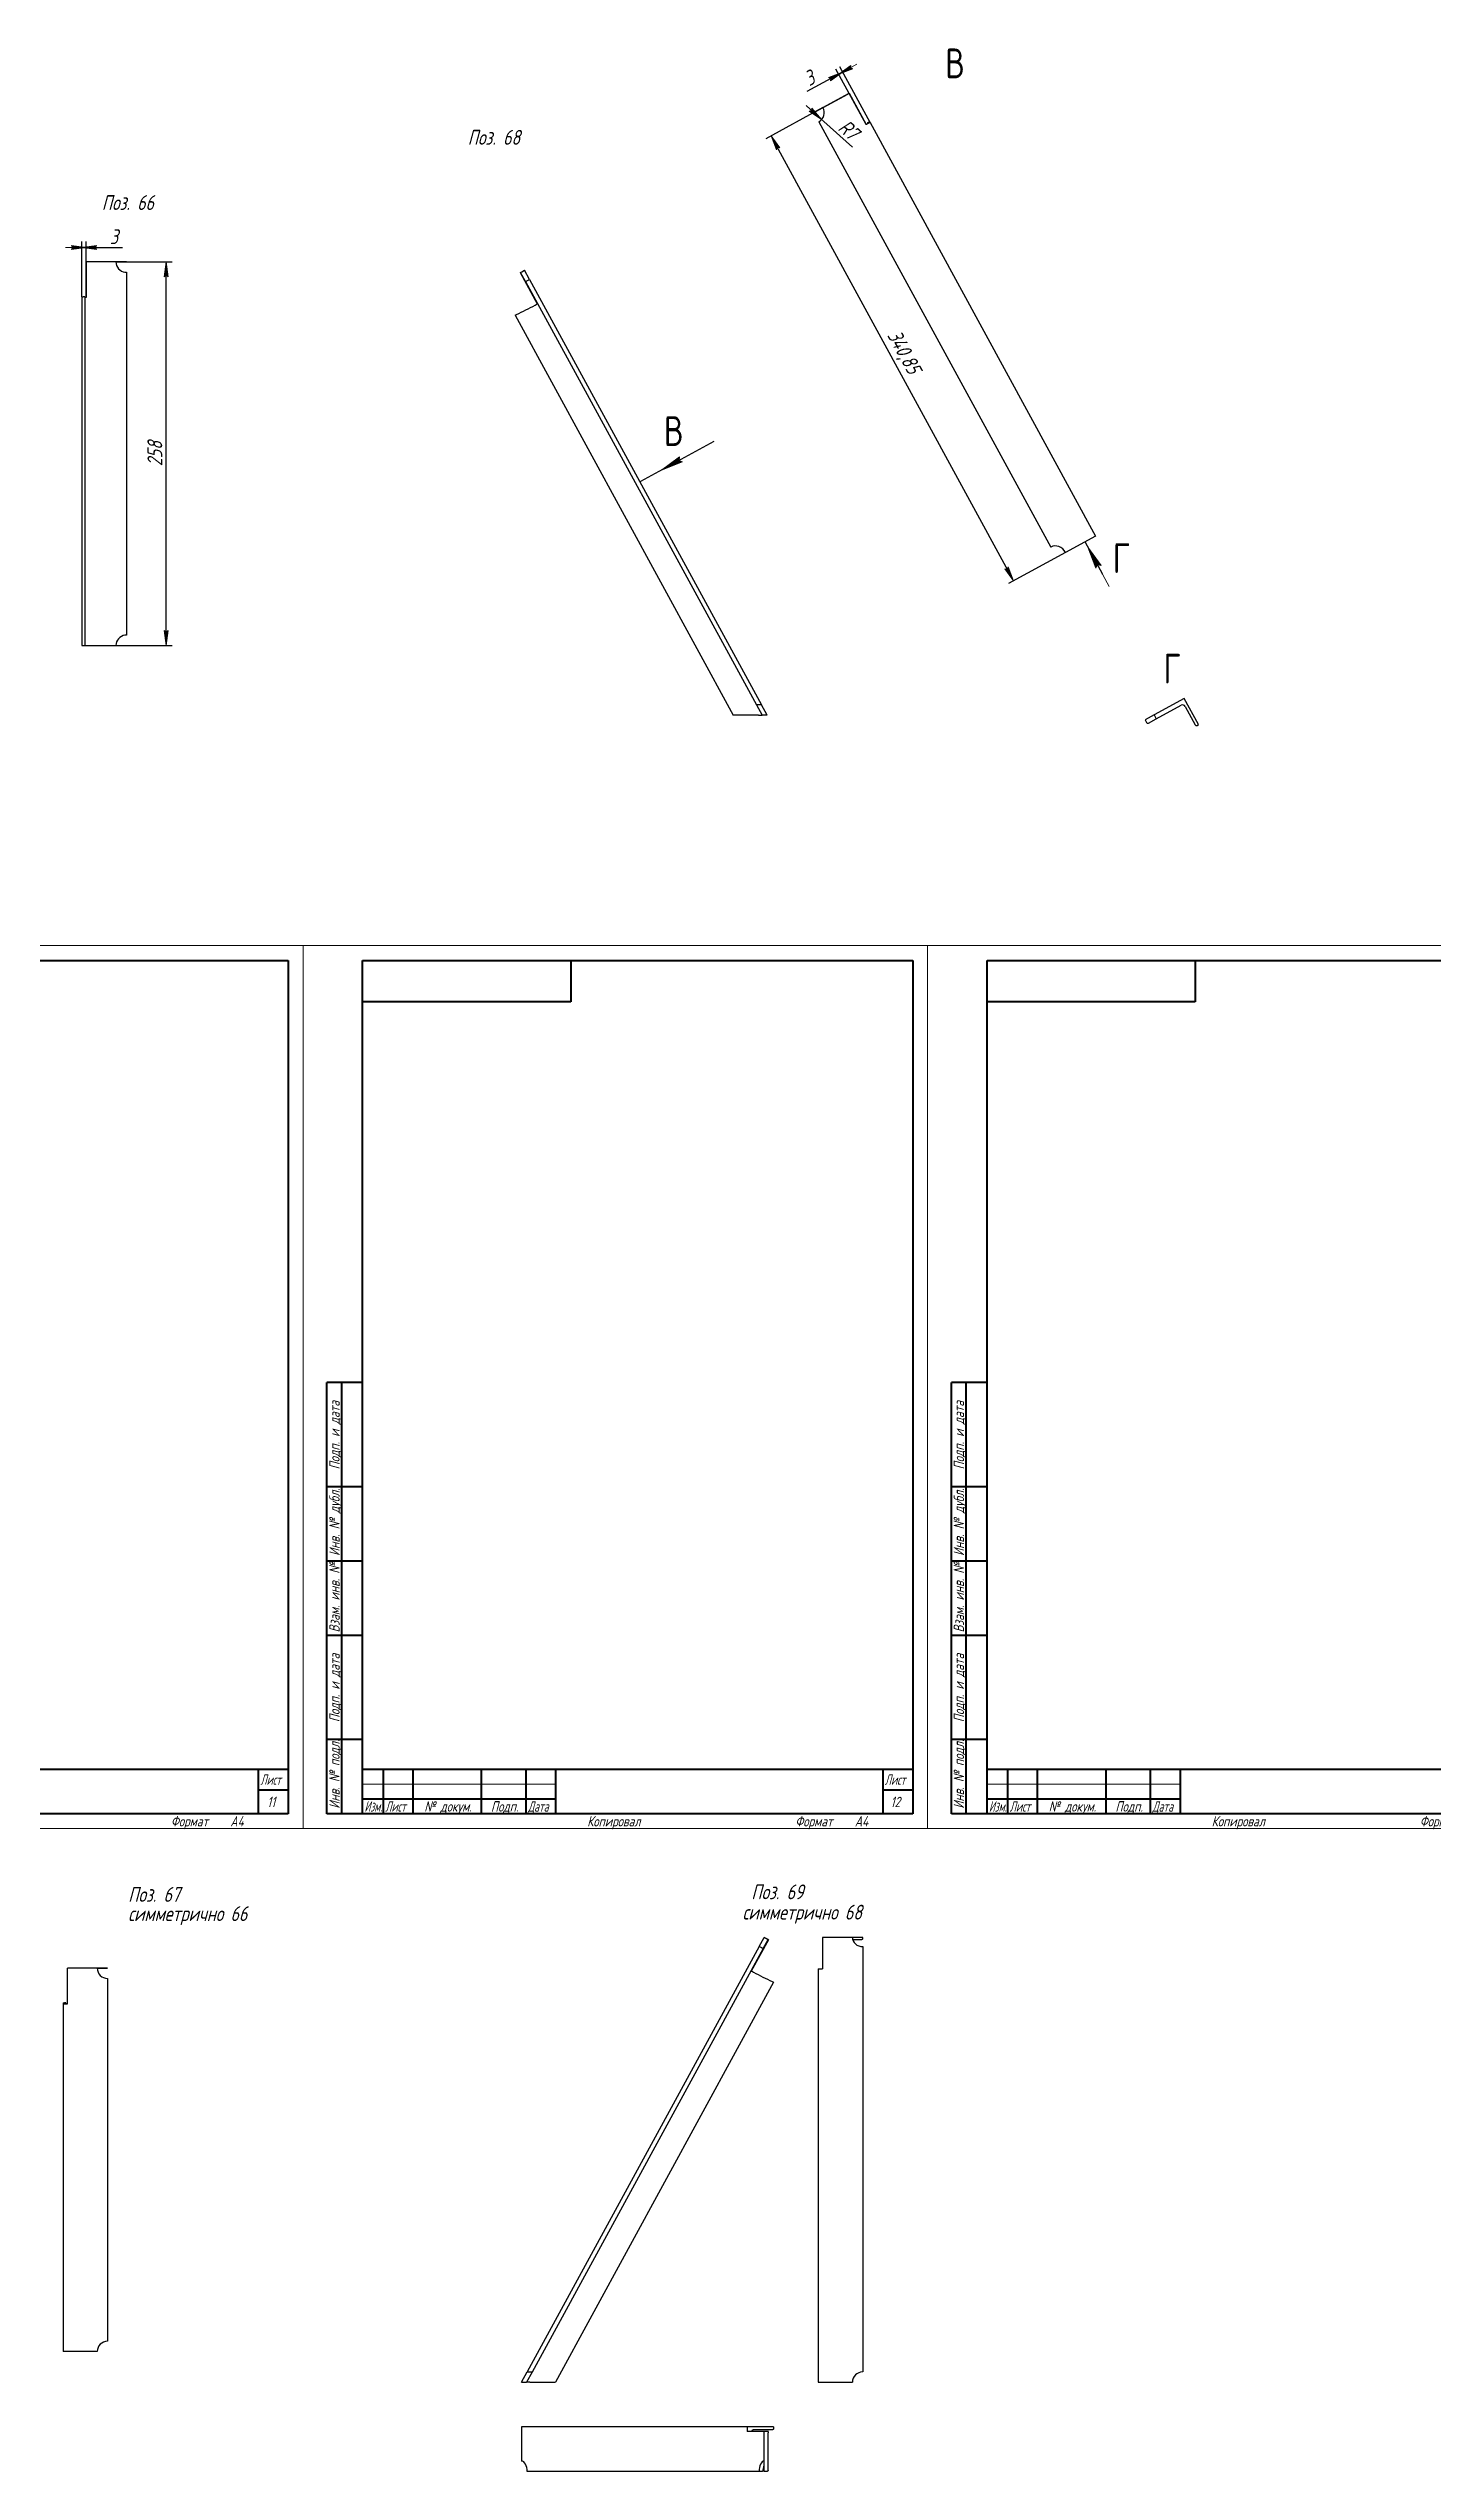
# Model space of a CAD drawing. Header units: millimetres. Extents: x 0 to 3617, y -258 to 680.
# Drawn here: x 2224 to 2690, y -216 to 599 of the extents above; entities that cross this region are included whole.
import ezdxf

# ---------------------------------------------------------------- set-up
doc = ezdxf.new("R2010")
doc.units = ezdxf.units.MM
doc.linetypes.add('K5LT_BASIC', pattern=[0])
doc.linetypes.add('K5LT_THIN', pattern=[0])
doc.layers.add('Системный слой', color=7, linetype='Continuous')
doc.layers.add('Системный слой (1)', color=7, linetype='Continuous', true_color=0x909090)
doc.styles.add('KDIMTEXTSTYLE', font='GOST_AU.SHX', dxfattribs={"width": 0.96, "oblique": 15, "height": 5})
doc.styles.add('KTEXTSTYLE', font='GOST_AU.SHX', dxfattribs={"width": 0.96, "height": 5})
doc.dimstyles.new('KDIMSTYLE (0.50)', dxfattribs={"dimtxt": 5, "dimasz": 1, "dimexe": 2, "dimexo": 0, "dimgap": 1, "dimtad": 1, "dimlfac": 2, "dimtxsty": 'KDIMTEXTSTYLE', "dimsah": 1, "dimcen": 0, "dimdle": 1, "dimadec": 0, "dimazin": 0, "dimtfac": 0.667, "dimtmove": 0, "dimatfit": 3, "dimfxl": 1, "dimtvp": 1, "dimtolj": 1, "dimtzin": 0, "dimarcsym": 0})

# ---------------------------------------------------------------- blocks, each defined once
blk = doc.blocks.new('KDIMARROW_02')
at = {"layer": 'Системный слой'}
blk.add_hatch(color=0, dxfattribs=at).paths.add_polyline_path([(4.5, 0), (5, 0.66), (0, 0), (5, -0.66)])
at = {"layer": 'Системный слой', "color": 0, "linetype": 'K5LT_THIN', "lineweight": 18}
for p, q in [((5, 0.66), (0, 0)), ((0, 0), (5, -0.66)), ((0, 0), (7, 0)), ((4.5, 0), (5, 0.66)), ((5, -0.66), (4.5, 0))]:
    blk.add_line(p, q, dxfattribs=at)
at = {"layer": 'Системный слой (1)', "color": 0, "linetype": 'K5LT_THIN', "lineweight": 18}
blk.add_line((0, 0), (-1, 0), dxfattribs=at)
blk = doc.blocks.new('D45')
at = {"color": 0, "lineweight": -2}
for p, q in [((2234.55, 531.76), (2233.55, 531.76)), ((2235.55, 515.17), (2235.55, 533.76)), ((2235.55, 531.76), (2237.05, 531.76)), ((2237.05, 514.9), (2237.05, 533.76)), ((2237.05, 531.76), (2249.23, 531.76)), ((2238.05, 531.76), (2239.05, 531.76))]:
    blk.add_line(p, q, dxfattribs=at)
at = {"layer": 'Defpoints', "color": 0}
for p in [(2237.05, 531.76), (2235.55, 515.17), (2237.05, 514.9)]:
    blk.add_point(p, dxfattribs=at)
at = {"color": 0, "lineweight": -2, "rotation": 180}
blk.add_blockref('KDIMARROW_02', (2237.05, 531.76), dxfattribs=at)
at = {"color": 0, "lineweight": -2}
blk.add_blockref('KDIMARROW_02', (2235.55, 531.76), dxfattribs=at)
at = {"color": 7, "insert": (2246.35, 535.36), "char_height": 5, "attachment_point": 5, "style": 'KDIMTEXTSTYLE'}
blk.add_mtext('\\A1;\\H5.0;\\W0.965;\\Q15;3', dxfattribs=at)
blk = doc.blocks.new('KDIMARROW_01')
at = {"layer": 'Системный слой'}
blk.add_hatch(color=0, dxfattribs=at).paths.add_polyline_path([(-5, -0.66), (0, 0), (-5, 0.66), (-4.5, 0)])
at = {"layer": 'Системный слой', "color": 0, "linetype": 'K5LT_THIN', "lineweight": 18}
for p, q in [((-4.5, 0), (-5, 0.66)), ((-5, 0.66), (0, 0)), ((0, 0), (-5, -0.66)), ((-5, -0.66), (-4.5, 0))]:
    blk.add_line(p, q, dxfattribs=at)
at = {"layer": 'Системный слой (1)', "color": 0, "linetype": 'K5LT_THIN', "lineweight": 18}
blk.add_line((0, 0), (-1, 0), dxfattribs=at)
blk = doc.blocks.new('D46')
at = {"color": 0, "lineweight": -2}
for p, q in [((2247.05, 526.89), (2265.91, 526.89)), ((2263.91, 398.89), (2263.91, 525.89)), ((2247.05, 397.89), (2265.91, 397.89))]:
    blk.add_line(p, q, dxfattribs=at)
at = {"layer": 'Defpoints', "color": 0}
for p in [(2247.05, 526.89), (2263.91, 526.89), (2247.05, 397.89)]:
    blk.add_point(p, dxfattribs=at)
at = {"color": 0, "lineweight": -2}
for p, rotation in [((2263.91, 526.89), 90), ((2263.91, 397.89), 270)]:
    blk.add_blockref('KDIMARROW_01', p, dxfattribs=dict(at, rotation=rotation))
at = {"color": 7, "insert": (2260.12, 462.39), "char_height": 5, "attachment_point": 5, "rotation": 90, "style": 'KDIMTEXTSTYLE'}
blk.add_mtext('\\A1;\\H5.0;\\W0.965;\\Q15;258', dxfattribs=at)
blk = doc.blocks.new('VP2')
blk.add_wipeout([(2431.34, 461.93), (2431.34, 476.2), (2437.44, 476.2), (2437.44, 461.93)]).dxf.layer = 'Системный слой (1)'
at = {"layer": 'Системный слой (1)'}
blk.add_hatch(color=7, dxfattribs=at).paths.add_polyline_path([(2436.4, 460.13), (2437.53, 459.63), (2430.47, 456.9), (2436.58, 461.36)])
at = {"layer": 'Системный слой (1)', "color": 7, "linetype": 'K5LT_THIN', "lineweight": 18}
for p, q in [((2430.47, 456.9), (2443.64, 464.08)), ((2430.47, 456.9), (2436.58, 461.36)), ((2437.53, 459.63), (2430.47, 456.9)), ((2436.58, 461.36), (2436.4, 460.13)), ((2436.4, 460.13), (2437.53, 459.63))]:
    blk.add_line(p, q, dxfattribs=at)
at = {"layer": 'Системный слой (1)', "color": 7, "insert": (2431.34, 475), "char_height": 2.5, "attachment_point": 1, "style": 'KTEXTSTYLE'}
blk.add_mtext('\\H3.5;\\W0.965;\\Q15;\\Q0;\\H10.00;{\\c16711680;В}', dxfattribs=at)
blk = doc.blocks.new('VP3')
at = {"layer": 'Системный слой (1)', "color": 7, "linetype": 'K5LT_THIN', "lineweight": 18}
for p, q in [((2576.6, 423.87), (2573.88, 430.92)), ((2577.11, 425), (2576.6, 423.87))]:
    blk.add_line(p, q, dxfattribs=at)
blk.add_wipeout([(2582.27, 419.2), (2582.27, 433.47), (2587.6, 433.47), (2587.6, 419.2)]).dxf.layer = 'Системный слой (1)'
at = {"layer": 'Системный слой (1)'}
blk.add_hatch(color=7, dxfattribs=at).paths.add_polyline_path([(2578.34, 424.81), (2573.88, 430.92), (2576.6, 423.87), (2577.11, 425)])
at = {"layer": 'Системный слой (1)', "color": 7, "linetype": 'K5LT_THIN', "lineweight": 18}
for p, q in [((2573.88, 430.92), (2581.06, 417.75)), ((2573.88, 430.92), (2578.34, 424.81)), ((2578.34, 424.81), (2577.11, 425))]:
    blk.add_line(p, q, dxfattribs=at)
at = {"layer": 'Системный слой (1)', "color": 7, "insert": (2582.27, 432.27), "char_height": 2.5, "attachment_point": 1, "style": 'KTEXTSTYLE'}
blk.add_mtext('\\H3.5;\\W0.965;\\Q15;\\Q0;\\H10.00;{\\c16711680;Г}', dxfattribs=at)
blk = doc.blocks.new('D47')
at = {"color": 0, "lineweight": -2}
for p, q in [((2484.81, 578.8), (2465.59, 568.32)), ((2548.45, 420.53), (2467.82, 568.4)), ((2566.4, 429.17), (2547.18, 418.69))]:
    blk.add_line(p, q, dxfattribs=at)
at = {"layer": 'Defpoints', "color": 0}
for p in [(2484.81, 578.8), (2467.34, 569.27), (2566.4, 429.17)]:
    blk.add_point(p, dxfattribs=at)
at = {"color": 0, "lineweight": -2}
for p, rotation in [((2467.34, 569.27), 118.6037237408243), ((2548.93, 419.65), 298.6037237408243)]:
    blk.add_blockref('KDIMARROW_01', p, dxfattribs=dict(at, rotation=rotation))
at = {"color": 7, "insert": (2511.65, 496.38), "char_height": 5, "attachment_point": 5, "rotation": 298.60372, "style": 'KDIMTEXTSTYLE'}
blk.add_mtext('\\A1;\\H5.0;\\W0.965;\\Q15;340,85', dxfattribs=at)
blk = doc.blocks.new('D48')
at = {"color": 0, "lineweight": -2}
for p, q in [((2490.09, 589.99), (2479.4, 584.16)), ((2489.21, 589.51), (2488.34, 589.03)), ((2499.33, 573.05), (2489.13, 591.75)), ((2491.41, 590.71), (2490.09, 589.99)), ((2500.65, 573.77), (2490.45, 592.46)), ((2492.29, 591.19), (2493.17, 591.67))]:
    blk.add_line(p, q, dxfattribs=at)
at = {"layer": 'Defpoints', "color": 0}
for p in [(2490.09, 589.99), (2499.33, 573.05), (2500.65, 573.77)]:
    blk.add_point(p, dxfattribs=at)
at = {"color": 0, "lineweight": -2}
for p, rotation in [((2491.41, 590.71), 208.6037237408229), ((2490.09, 589.99), 28.60372374082287)]:
    blk.add_blockref('KDIMARROW_02', p, dxfattribs=dict(at, rotation=rotation))
at = {"color": 7, "insert": (2480.21, 588.7), "char_height": 5, "attachment_point": 5, "rotation": 28.60372, "style": 'KDIMTEXTSTYLE'}
blk.add_mtext('\\A1;\\H5.0;\\W0.965;\\Q15;3', dxfattribs=at)
blk = doc.blocks.new('D49')
at = {"color": 0, "lineweight": -2}
for p, q in [((2481.73, 577.12), (2484.34, 574.79)), ((2485.09, 574.13), (2494.75, 565.5))]:
    blk.add_line(p, q, dxfattribs=at)
at = {"layer": 'Defpoints', "color": 0}
for p in [(2481.73, 577.12), (2484.34, 574.79)]:
    blk.add_point(p, dxfattribs=at)
at = {"color": 0, "lineweight": -2, "rotation": 138.2620148320132}
blk.add_blockref('KDIMARROW_02', (2484.34, 574.79), dxfattribs=at)
at = {"color": 7, "insert": (2493.45, 571.36), "char_height": 5, "attachment_point": 5, "rotation": 318.26201, "style": 'KDIMTEXTSTYLE'}
blk.add_mtext('\\A1;\\H5.0;\\W0.965;\\Q15;R7', dxfattribs=at)
blk = doc.blocks.new('U16')
at = {"color": 7, "linetype": 'K5LT_THIN', "lineweight": 18}
for p, q in [((2100, 0), (2100, 297)), ((2100, 297), (2310, 297)), ((2310, 297), (2310, 0)), ((2120, 15), (2185, 15)), ((2310, 0), (2100, 0))]:
    blk.add_line(p, q, dxfattribs=at)
at = {"color": 5, "linetype": 'K5LT_BASIC', "lineweight": 60, "true_color": 0x0000ff}
for p, q in [((2120, 5), (2120, 292)), ((2120, 292), (2305, 292)), ((2190, 292), (2190, 278)), ((2305, 292), (2305, 5)), ((2190, 278), (2120, 278)), ((2108, 5), (2108, 150)), ((2120, 150), (2108, 150)), ((2113, 5), (2113, 150)), ((2120, 115), (2108, 115)), ((2120, 90), (2108, 90)), ((2120, 65), (2108, 65)), ((2120, 30), (2108, 30)), ((2120, 20), (2305, 20)), ((2120, 5), (2120, 20)), ((2127, 5), (2127, 20)), ((2137, 5), (2137, 20)), ((2160, 5), (2160, 20)), ((2175, 5), (2175, 20)), ((2185, 5), (2185, 20)), ((2295, 5), (2295, 20)), ((2120, 10), (2127, 10)), ((2127, 10), (2137, 10)), ((2137, 10), (2160, 10)), ((2160, 10), (2175, 10)), ((2175, 10), (2185, 10)), ((2295, 13), (2305, 13)), ((2120, 5), (2108, 5)), ((2305, 5), (2120, 5))]:
    blk.add_line(p, q, dxfattribs=at)
at = {"color": 7, "char_height": 2.5, "attachment_point": 1, "rotation": 90, "style": 'KTEXTSTYLE'}
for s, insert in [('\\H3.5;\\W0.965;\\Q15;\\Q15;Подп. и дата', (2108.77, 120.8)), ('\\H3.5;\\W0.965;\\Q15;\\Q15;Инв. № дубл.', (2108.77, 91.71)), ('\\H3.5;\\W0.965;\\Q15;\\Q15;Взам. инв. №', (2108.77, 65.98)), ('\\H3.5;\\W0.965;\\Q15;\\Q15;Подп. и дата', (2108.77, 35.8)), ('\\H3.5;\\W0.965;\\Q15;\\Q15;Инв. № подл.', (2108.77, 6.71))]:
    blk.add_mtext(s, dxfattribs=dict(at, insert=insert))
at = {"color": 7, "char_height": 2.5, "attachment_point": 1, "style": 'KTEXTSTYLE'}
for s, insert in [('\\H3.5;\\W0.965;\\Q15;\\Q15;\\W0.816;Лист', (2295.6, 18.23)), ('\\H3.5;\\W0.965;\\Q15;\\Q15;\\W0.797;Изм.', (2120.61, 9.23)), ('\\H3.5;\\W0.965;\\Q15;\\Q15;\\W0.816;Лист', (2127.6, 9.23)), ('\\H3.5;\\W0.965;\\Q15;\\Q15;№ докум.', (2140.72, 9.23)), ('\\H3.5;\\W0.965;\\Q15;\\Q15;Подп.', (2163.15, 9.23)), ('\\H3.5;\\W0.965;\\Q15;\\Q15;\\W0.816;Дата', (2175.6, 9.23)), ('\\H3.5;\\W0.965;\\Q15;\\Q15;11', (2297.88, 10.73)), ('\\H3.5;\\W0.965;\\Q15;\\Q15;Копировал', (2195.5, 4.23)), ('\\H3.5;\\W0.965;\\Q15;\\Q15;Формат', (2265.5, 4.23)), ('\\H3.5;\\W0.965;\\Q15;\\Q15;A4', (2285.5, 4.23))]:
    blk.add_mtext(s, dxfattribs=dict(at, insert=insert))
blk = doc.blocks.new('U17')
at = {"color": 7, "linetype": 'K5LT_THIN', "lineweight": 18}
for p, q in [((2310, 0), (2310, 297)), ((2310, 297), (2520, 297)), ((2520, 297), (2520, 0)), ((2330, 15), (2395, 15)), ((2520, 0), (2310, 0))]:
    blk.add_line(p, q, dxfattribs=at)
at = {"color": 5, "linetype": 'K5LT_BASIC', "lineweight": 60, "true_color": 0x0000ff}
for p, q in [((2330, 5), (2330, 292)), ((2330, 292), (2515, 292)), ((2400, 292), (2400, 278)), ((2515, 292), (2515, 5)), ((2400, 278), (2330, 278)), ((2318, 5), (2318, 150)), ((2330, 150), (2318, 150)), ((2323, 5), (2323, 150)), ((2330, 115), (2318, 115)), ((2330, 90), (2318, 90)), ((2330, 65), (2318, 65)), ((2330, 30), (2318, 30)), ((2330, 20), (2515, 20)), ((2330, 5), (2330, 20)), ((2337, 5), (2337, 20)), ((2347, 5), (2347, 20)), ((2370, 5), (2370, 20)), ((2385, 5), (2385, 20)), ((2395, 5), (2395, 20)), ((2505, 5), (2505, 20)), ((2330, 10), (2337, 10)), ((2337, 10), (2347, 10)), ((2347, 10), (2370, 10)), ((2370, 10), (2385, 10)), ((2385, 10), (2395, 10)), ((2505, 13), (2515, 13)), ((2330, 5), (2318, 5)), ((2515, 5), (2330, 5))]:
    blk.add_line(p, q, dxfattribs=at)
at = {"color": 7, "char_height": 2.5, "attachment_point": 1, "rotation": 90, "style": 'KTEXTSTYLE'}
for s, insert in [('\\H3.5;\\W0.965;\\Q15;\\Q15;Подп. и дата', (2318.77, 120.8)), ('\\H3.5;\\W0.965;\\Q15;\\Q15;Инв. № дубл.', (2318.77, 91.71)), ('\\H3.5;\\W0.965;\\Q15;\\Q15;Взам. инв. №', (2318.77, 65.98)), ('\\H3.5;\\W0.965;\\Q15;\\Q15;Подп. и дата', (2318.77, 35.8)), ('\\H3.5;\\W0.965;\\Q15;\\Q15;Инв. № подл.', (2318.77, 6.71))]:
    blk.add_mtext(s, dxfattribs=dict(at, insert=insert))
at = {"color": 7, "char_height": 2.5, "attachment_point": 1, "style": 'KTEXTSTYLE'}
for s, insert in [('\\H3.5;\\W0.965;\\Q15;\\Q15;\\W0.816;Лист', (2505.6, 18.23)), ('\\H3.5;\\W0.965;\\Q15;\\Q15;\\W0.797;Изм.', (2330.61, 9.23)), ('\\H3.5;\\W0.965;\\Q15;\\Q15;\\W0.816;Лист', (2337.6, 9.23)), ('\\H3.5;\\W0.965;\\Q15;\\Q15;№ докум.', (2350.72, 9.23)), ('\\H3.5;\\W0.965;\\Q15;\\Q15;Подп.', (2373.15, 9.23)), ('\\H3.5;\\W0.965;\\Q15;\\Q15;\\W0.816;Дата', (2385.6, 9.23)), ('\\H3.5;\\W0.965;\\Q15;\\Q15;12', (2507.51, 10.73)), ('\\H3.5;\\W0.965;\\Q15;\\Q15;Копировал', (2405.5, 4.23)), ('\\H3.5;\\W0.965;\\Q15;\\Q15;Формат', (2475.5, 4.23)), ('\\H3.5;\\W0.965;\\Q15;\\Q15;A4', (2495.5, 4.23))]:
    blk.add_mtext(s, dxfattribs=dict(at, insert=insert))
blk = doc.blocks.new('U18')
at = {"color": 7, "linetype": 'K5LT_THIN', "lineweight": 18}
for p, q in [((2520, 0), (2520, 297)), ((2520, 297), (2730, 297)), ((2730, 297), (2730, 0)), ((2540, 15), (2605, 15)), ((2730, 0), (2520, 0))]:
    blk.add_line(p, q, dxfattribs=at)
at = {"color": 5, "linetype": 'K5LT_BASIC', "lineweight": 60, "true_color": 0x0000ff}
for p, q in [((2540, 5), (2540, 292)), ((2540, 292), (2725, 292)), ((2610, 292), (2610, 278)), ((2725, 292), (2725, 5)), ((2610, 278), (2540, 278)), ((2528, 5), (2528, 150)), ((2540, 150), (2528, 150)), ((2533, 5), (2533, 150)), ((2540, 115), (2528, 115)), ((2540, 90), (2528, 90)), ((2540, 65), (2528, 65)), ((2540, 30), (2528, 30)), ((2540, 20), (2725, 20)), ((2540, 5), (2540, 20)), ((2547, 5), (2547, 20)), ((2557, 5), (2557, 20)), ((2580, 5), (2580, 20)), ((2595, 5), (2595, 20)), ((2605, 5), (2605, 20)), ((2715, 5), (2715, 20)), ((2540, 10), (2547, 10)), ((2547, 10), (2557, 10)), ((2557, 10), (2580, 10)), ((2580, 10), (2595, 10)), ((2595, 10), (2605, 10)), ((2715, 13), (2725, 13)), ((2540, 5), (2528, 5)), ((2725, 5), (2540, 5))]:
    blk.add_line(p, q, dxfattribs=at)
at = {"color": 7, "char_height": 2.5, "attachment_point": 1, "rotation": 90, "style": 'KTEXTSTYLE'}
for s, insert in [('\\H3.5;\\W0.965;\\Q15;\\Q15;Подп. и дата', (2528.77, 120.8)), ('\\H3.5;\\W0.965;\\Q15;\\Q15;Инв. № дубл.', (2528.77, 91.71)), ('\\H3.5;\\W0.965;\\Q15;\\Q15;Взам. инв. №', (2528.77, 65.98)), ('\\H3.5;\\W0.965;\\Q15;\\Q15;Подп. и дата', (2528.77, 35.8)), ('\\H3.5;\\W0.965;\\Q15;\\Q15;Инв. № подл.', (2528.77, 6.71))]:
    blk.add_mtext(s, dxfattribs=dict(at, insert=insert))
at = {"color": 7, "char_height": 2.5, "attachment_point": 1, "style": 'KTEXTSTYLE'}
for s, insert in [('\\H3.5;\\W0.965;\\Q15;\\Q15;\\W0.816;Лист', (2715.6, 18.23)), ('\\H3.5;\\W0.965;\\Q15;\\Q15;\\W0.797;Изм.', (2540.61, 9.23)), ('\\H3.5;\\W0.965;\\Q15;\\Q15;\\W0.816;Лист', (2547.6, 9.23)), ('\\H3.5;\\W0.965;\\Q15;\\Q15;№ докум.', (2560.72, 9.23)), ('\\H3.5;\\W0.965;\\Q15;\\Q15;Подп.', (2583.15, 9.23)), ('\\H3.5;\\W0.965;\\Q15;\\Q15;\\W0.816;Дата', (2595.6, 9.23)), ('\\H3.5;\\W0.965;\\Q15;\\Q15;13', (2717.65, 10.73)), ('\\H3.5;\\W0.965;\\Q15;\\Q15;Копировал', (2615.5, 4.23)), ('\\H3.5;\\W0.965;\\Q15;\\Q15;Формат', (2685.5, 4.23)), ('\\H3.5;\\W0.965;\\Q15;\\Q15;A4', (2705.5, 4.23))]:
    blk.add_mtext(s, dxfattribs=dict(at, insert=insert))

msp = doc.modelspace()

# ---------------------------------------------------------------- linework, layer by layer
at = {"color": 1}
for p, q in [((2481.7324, 577.1221), (2484.8053, 578.7977)), ((2482.1682, 577.3673), (2493.1426, 583.3516)), ((2484.8053, 578.7977), (2493.5848, 583.5852)), ((2493.581, 583.5921), (2493.5848, 583.5852)), ((2493.5848, 583.5852), (2499.3298, 573.0497)), ((2481.731, 577.1247), (2481.7324, 577.1221)), ((2483.4081, 574.0492), (2561.4153, 430.9959)), ((2500.6467, 573.7679), (2499.3298, 573.0497)), ((2499.6493, 573.5081), (2499.7605, 573.3043)), ((2500.5144, 574.0106), (2500.0754, 573.7712)), ((2500.5144, 574.0106), (2500.6467, 573.7679)), ((2500.6467, 573.7679), (2576.4932, 434.6772)), ((2237.0533, 526.8968), (2237.0533, 514.8963)), ((2250.0533, 526.8955), (2237.5533, 526.8955)), ((2247.0533, 526.8889), (2250.0533, 526.8889)), ((2250.0533, 526.8889), (2250.5533, 526.8889)), ((2250.5533, 526.8918), (2250.5533, 526.8889)), ((2250.5533, 523.3889), (2250.5533, 401.3889)), ((2382.9943, 523.2889), (2388.7395, 512.753)), ((2383.1125, 523.352), (2383.1157, 523.3461)), ((2383.1157, 523.3461), (2383.5547, 523.5855)), ((2384.7741, 520.3048), (2383.1157, 523.3461)), ((2383.5547, 523.5855), (2384.4326, 524.0643)), ((2386.1082, 520.9914), (2384.4326, 524.0643)), ((2235.5533, 515.1653), (2236.0533, 515.1653)), ((2235.5533, 515.1653), (2235.5533, 397.8889)), ((2236.5533, 515.1384), (2236.5533, 397.8889)), ((2384.7741, 520.3048), (2462.4265, 377.9022)), ((2385.2303, 520.5127), (2386.1082, 520.9914)), ((2386.1082, 520.9914), (2464.1155, 377.9381)), ((2381.2657, 508.9841), (2454.6339, 374.4381)), ((2423.6003, 453.1576), (2448.183, 466.5625)), ((2576.4932, 434.6772), (2566.3967, 429.1715)), ((2572.8203, 432.8622), (2578.8047, 421.8878)), ((2235.5533, 397.8889), (2236.0533, 397.8889)), ((2236.0533, 397.8889), (2236.5533, 397.8889)), ((2236.5533, 397.8889), (2237.5533, 397.8889)), ((2237.5533, 397.8889), (2247.0533, 397.8889)), ((2462.4265, 377.9022), (2464.3155, 374.4381)), ((2464.1155, 377.9381), (2462.9765, 377.9381)), ((2466.024, 374.4381), (2464.1155, 377.9381)), ((2606.2811, 380.0506), (2596.1847, 374.545)), ((2596.9028, 373.2281), (2605.2433, 377.7762)), ((2611.0686, 371.2711), (2606.2811, 380.0506)), ((2606.6, 377.377), (2609.9513, 371.2313)), ((2455.2034, 374.4381), (2454.6339, 374.4381)), ((2463.1765, 374.4381), (2455.2034, 374.4381)), ((2463.1765, 374.4381), (2464.3155, 374.4381)), ((2466.024, 374.4381), (2464.3155, 374.4381)), ((2596.1847, 374.545), (2593.1118, 372.8694)), ((2593.1118, 372.8694), (2593.5906, 371.9914)), ((2594.2689, 371.7918), (2596.9028, 373.2281)), ((2596.1847, 374.545), (2596.9028, 373.2281)), ((2610.6296, 371.0317), (2611.0686, 371.2711)), ((2463.3416, -39.6443), (2385.3344, -182.6976)), ((2464.6757, -40.3309), (2387.0233, -182.7335)), ((2466.4556, -37.3468), (2460.7103, -47.8827)), ((2463.3416, -39.6443), (2465.0172, -36.5715)), ((2464.2196, -40.1231), (2463.3416, -39.6443)), ((2464.6757, -40.3309), (2466.3342, -37.2896)), ((2465.8952, -37.0502), (2465.0172, -36.5715)), ((2466.3342, -37.2896), (2465.8952, -37.0502)), ((2466.3374, -37.2838), (2466.3342, -37.2896)), ((2484.6841, -36.5715), (2484.6841, -47.1069)), ((2494.6841, -36.5715), (2484.6841, -36.5715)), ((2498.1841, -36.5715), (2494.6841, -36.5715)), ((2494.781, -37.2896), (2497.6841, -37.2896)), ((2498.1841, -37.0502), (2498.1841, -36.5715)), ((2498.1841, -39.6443), (2498.1841, -182.6976)), ((2230.74, -46.8769), (2230.74, -46.8848)), ((2240.74, -46.8848), (2230.74, -46.8848)), ((2230.74, -58.8848), (2230.74, -46.8848)), ((2243.74, -46.8782), (2231.24, -46.8782)), ((2240.74, -46.8848), (2244.24, -46.8848)), ((2244.24, -46.8848), (2244.24, -46.8819)), ((2483.1841, -47.1069), (2483.1841, -186.1976)), ((2483.1841, -47.1069), (2484.6841, -47.1069)), ((2244.24, -50.3848), (2244.24, -172.3848)), ((2468.1841, -51.6517), (2394.816, -186.1976)), ((2229.24, -58.6084), (2229.24, -58.8848)), ((2229.24, -58.6084), (2229.74, -58.6084)), ((2229.24, -58.8848), (2230.74, -58.8848)), ((2229.24, -58.8848), (2229.24, -175.8848)), ((2230.24, -58.8676), (2230.24, -58.6354)), ((2240.74, -175.8848), (2229.24, -175.8848)), ((2383.4258, -186.1976), (2385.3344, -182.6976)), ((2383.4258, -186.1976), (2385.1343, -186.1976)), ((2387.0233, -182.7335), (2385.1343, -186.1976)), ((2386.2733, -186.1976), (2385.1343, -186.1976)), ((2385.3344, -182.6976), (2386.4734, -182.6976)), ((2386.2733, -186.1976), (2394.2464, -186.1976)), ((2394.2464, -186.1976), (2394.816, -186.1976)), ((2483.1841, -186.1976), (2494.6841, -186.1976)), ((2383.4258, -201.1982), (2383.4258, -212.6982)), ((2459.2723, -201.1982), (2383.4258, -201.1982)), ((2459.2723, -201.1982), (2459.2723, -202.6982)), ((2468.1841, -201.1982), (2459.2723, -201.1982)), ((2465.0172, -202.6982), (2459.2723, -202.6982)), ((2467.7322, -202.1982), (2461.4754, -202.1982)), ((2466.4556, -202.6982), (2465.0172, -202.6982)), ((2465.0172, -212.6982), (2465.0172, -202.6982)), ((2466.3374, -215.6982), (2466.3374, -203.1982)), ((2468.1841, -201.1982), (2468.1841, -201.6982)), ((2463.3416, -216.1982), (2385.3344, -216.1982)), ((2464.2196, -216.1982), (2463.3416, -216.1982)), ((2464.6757, -215.6982), (2465.0172, -214.0341)), ((2465.0172, -216.1982), (2465.0172, -212.6982)), ((2465.8966, -216.1982), (2465.0172, -216.1982))]:
    msp.add_line(p, q, dxfattribs=at)
for centre, radius, start, end in [((2481.7324, 577.1221), 3.5, 298.6037237, 28.6037237), ((2250.5533, 526.8889), 3.5, 180, 261.7867893), ((2250.5533, 526.8889), 3.5, 261.7867893, 270), ((2303.524, 672.4381), 169, 298.0497515, 298.0951746), ((2303.524, 672.4381), 169, 298.0951746, 298.2646935), ((2303.524, 672.4381), 169, 298.2646935, 298.6037237), ((2303.524, 672.4381), 181, 295.4365984, 295.5951043), ((2303.524, 672.4381), 181, 295.5951043, 297.8123204), ((2303.524, 672.4381), 181, 297.8123204, 298.08648), ((2250.5533, 397.8889), 3.5, 98.2132107, 180), ((2250.5533, 397.8889), 3.5, 90, 98.2132107), ((2605.7221, 376.8982), 1, 28.6037237, 118.6037237), ((2594.0296, 372.2308), 0.5, 208.6037237, 298.6037237), ((2594.0296, 372.2308), 0.5, 293.4360854, 298.6037237), ((2610.3903, 371.4707), 0.5, 208.6037237, 298.6037237), ((2545.9258, 111.8024), 169, 241.3962763, 241.7353065), ((2545.9258, 111.8024), 169, 241.7353065, 241.9048254), ((2545.9258, 111.8024), 169, 241.9048254, 241.9502485), ((2244.24, -46.8848), 3.5, 180, 270), ((2545.9258, 111.8024), 181, 241.91352, 242.1876796), ((2545.9258, 111.8024), 181, 242.1876796, 244.4048957), ((2545.9258, 111.8024), 181, 244.4048957, 244.5634016), ((2244.24, -175.8848), 3.5, 90, 180), ((2498.1841, -186.1976), 3.5, 90, 180)]:
    msp.add_arc(centre, radius, start, end, dxfattribs=at)
for centre, major_axis, ratio, start_param, end_param in [((2563.3239, 427.4959), (-1.9086, 3.5), 0.87795186, 4.71238898, 6.28318531), ((2498.1841, -36.5715), (3.5, 0), 0.87795186, 3.14159265, 4.71238898), ((2497.6841, -37.0502), (0.5, 0), 0.47874892, 4.71238898, 6.28318531), ((2383.4258, -216.1982), (0, 3.5), 0.54530201, 4.71238898, 6.28318531), ((2465.0172, -216.1982), (0, -3.5), 0.47874892, 3.14159265, 4.71238898)]:
    msp.add_ellipse(centre, major_axis=major_axis, ratio=ratio, start_param=start_param, end_param=end_param, dxfattribs=at)
msp.add_open_spline([(2493.581, 583.5921), (2493.4487, 583.519), (2493.2969, 583.4358), (2493.1426, 583.3516)], degree=3, dxfattribs=at)
for points, knots in [([(2482.1682, 577.3673), (2482.1009, 577.3306), (2481.993, 577.2714), (2481.8762, 577.2069), (2481.8043, 577.1668), (2481.7509, 577.1367), (2481.7322, 577.1258), (2481.731, 577.1247), (2481.731, 577.1247)], [0, 0, 0, 0, 2.63460007, 4.23935829, 5.50713401, 6.89736854, 8.70494515, 9, 9, 9, 9]), ([(2499.7605, 573.3043), (2499.7609, 573.3036), (2499.7538, 573.2982), (2499.7277, 573.2821), (2499.6877, 573.2586), (2499.6466, 573.2351), (2499.5945, 573.2055), (2499.5482, 573.1795), (2499.4624, 573.1316), (2499.3832, 573.0877), (2499.3262, 573.0562)], [0, 0, 0, 0, 1.67475733, 3.32802394, 4.09705562, 5.9246676, 6.52491038, 7.47180942, 8.65115887, 11, 11, 11, 11]), ([(2500.0754, 573.7712), (2500.0127, 573.737), (2499.9145, 573.6819), (2499.804, 573.6167), (2499.7348, 573.5739), (2499.6787, 573.5369), (2499.6518, 573.5156), (2499.6487, 573.5093), (2499.6493, 573.5081)], [0, 0, 0, 0, 2.4517791, 3.87794833, 5.13895187, 6.38351402, 8.15616149, 9, 9, 9, 9]), ([(2237.5533, 526.8955), (2237.4265, 526.8955), (2237.2545, 526.8958), (2237.0969, 526.8965), (2237.0533, 526.8968)], [0, 0, 0, 0, 3.5711332, 5, 5, 5, 5]), ([(2250.5533, 526.8918), (2250.5533, 526.8921), (2250.5438, 526.8926), (2250.5046, 526.8933), (2250.4458, 526.894), (2250.3363, 526.8949), (2250.1976, 526.8954), (2250.085, 526.8955), (2250.0533, 526.8955)], [0, 0, 0, 0, 1.41301345, 2.63478319, 3.88442963, 5.14599093, 7.9191637, 9, 9, 9, 9]), ([(2236.5533, 515.1384), (2236.5533, 515.1405), (2236.5438, 515.1446), (2236.5044, 515.1503), (2236.4456, 515.1553), (2236.336, 515.1612), (2236.1974, 515.1648), (2236.0849, 515.1653), (2236.0533, 515.1653)], [0, 0, 0, 0, 1.4158104, 2.63955244, 3.89059104, 5.1527855, 7.92346699, 9, 9, 9, 9]), ([(2237.0533, 514.8963), (2237.0003, 514.8965), (2236.9167, 514.8971), (2236.8295, 514.8979), (2236.773, 514.8986), (2236.7115, 514.8994), (2236.655, 514.9005), (2236.6088, 514.9018), (2236.5672, 514.9035), (2236.5533, 514.905), (2236.5533, 514.9062)], [0, 0, 0, 0, 1.88379715, 3.2062606, 3.84273364, 4.62972943, 6.42097891, 7.38239103, 8.49675674, 11, 11, 11, 11]), ([(2384.7741, 520.3048), (2384.7769, 520.2998), (2384.7886, 520.296), (2384.8173, 520.3026), (2384.8436, 520.3122), (2384.8677, 520.3222), (2384.9038, 520.3386), (2384.9556, 520.3646), (2385.0227, 520.3999), (2385.0916, 520.4371), (2385.1637, 520.4764), (2385.2089, 520.501), (2385.2303, 520.5127)], [0, 0, 0, 0, 1.9639276, 3.53303657, 4.38754041, 4.9380661, 5.95092935, 7.62443136, 8.81872036, 10.46704548, 11.80793116, 13, 13, 13, 13]), ([(2462.9765, 377.9381), (2462.9234, 377.9381), (2462.8139, 377.9382), (2462.6737, 377.9377), (2462.5748, 377.9354), (2462.5089, 377.9317), (2462.4609, 377.9262), (2462.428, 377.9169), (2462.4235, 377.9078), (2462.4265, 377.9022)], [0, 0, 0, 0, 1.91812076, 3.9306142, 5.37336795, 6.32232334, 7.42430526, 8.63290718, 10, 10, 10, 10]), ([(2464.6757, -40.3309), (2464.673, -40.336), (2464.6612, -40.3397), (2464.6325, -40.3332), (2464.6063, -40.3236), (2464.5821, -40.3135), (2464.546, -40.2971), (2464.4942, -40.2712), (2464.4272, -40.2358), (2464.3583, -40.1987), (2464.2861, -40.1594), (2464.241, -40.1347), (2464.2196, -40.1231)], [0, 0, 0, 0, 1.9639276, 3.53303657, 4.38754041, 4.9380661, 5.95092935, 7.62443136, 8.81872036, 10.46704548, 11.80793116, 13, 13, 13, 13]), ([(2231.24, -46.8782), (2231.1132, -46.8782), (2230.9412, -46.8779), (2230.7836, -46.8772), (2230.74, -46.8769)], [0, 0, 0, 0, 3.5711332, 5, 5, 5, 5]), ([(2244.24, -46.8819), (2244.24, -46.8816), (2244.2305, -46.8811), (2244.1912, -46.8804), (2244.1325, -46.8797), (2244.0229, -46.8788), (2243.8843, -46.8783), (2243.7717, -46.8782), (2243.74, -46.8782)], [0, 0, 0, 0, 1.41301345, 2.63478319, 3.88442963, 5.14599093, 7.9191637, 9, 9, 9, 9]), ([(2230.24, -58.6354), (2230.24, -58.6332), (2230.2304, -58.6291), (2230.1911, -58.6234), (2230.1323, -58.6184), (2230.0227, -58.6125), (2229.8841, -58.609), (2229.7716, -58.6084), (2229.74, -58.6084)], [0, 0, 0, 0, 1.4158104, 2.63955244, 3.89059104, 5.1527855, 7.92346699, 9, 9, 9, 9]), ([(2230.74, -58.8775), (2230.6869, -58.8772), (2230.6033, -58.8766), (2230.5161, -58.8758), (2230.4597, -58.8751), (2230.3982, -58.8743), (2230.3417, -58.8732), (2230.2955, -58.8719), (2230.2538, -58.8702), (2230.24, -58.8687), (2230.24, -58.8676)], [0, 0, 0, 0, 1.88379715, 3.2062606, 3.84273364, 4.62972943, 6.42097891, 7.38239103, 8.49675674, 11, 11, 11, 11]), ([(2386.4734, -182.6976), (2386.5264, -182.6976), (2386.636, -182.6976), (2386.7761, -182.6981), (2386.875, -182.7003), (2386.941, -182.704), (2386.9889, -182.7095), (2387.0219, -182.7189), (2387.0263, -182.728), (2387.0233, -182.7335)], [0, 0, 0, 0, 1.91812076, 3.9306142, 5.37336795, 6.32232334, 7.42430526, 8.63290718, 10, 10, 10, 10]), ([(2461.4754, -202.1982), (2461.4336, -202.1982), (2461.3505, -202.2049), (2461.2566, -202.2276), (2461.1911, -202.2509), (2461.1472, -202.2691), (2461.0863, -202.2987), (2461.0245, -202.3366), (2460.9594, -202.3851), (2460.9036, -202.4339), (2460.8097, -202.5326), (2460.7479, -202.6244), (2460.7103, -202.6982)], [0, 0, 0, 0, 1.71822793, 3.47231796, 4.06816402, 4.63529385, 5.4512684, 6.8515082, 7.57421312, 8.73136675, 9.85118075, 13, 13, 13, 13]), ([(2466.4556, -202.6982), (2466.4147, -202.7784), (2466.3566, -202.9412), (2466.3374, -203.1157), (2466.3374, -203.1982)], [0, 0, 0, 0, 2.65341793, 5, 5, 5, 5]), ([(2468.1841, -201.6982), (2468.1841, -201.7392), (2468.1756, -201.8157), (2468.1401, -201.9221), (2468.0871, -202.0141), (2468.0201, -202.088), (2467.9339, -202.1506), (2467.8379, -202.1894), (2467.7644, -202.1982), (2467.7322, -202.1982)], [0, 0, 0, 0, 1.56673996, 2.92191059, 4.30883147, 5.70994652, 6.89952292, 8.65220214, 10, 10, 10, 10]), ([(2464.6757, -215.6982), (2464.6734, -215.7319), (2464.6641, -215.7931), (2464.6435, -215.8608), (2464.6229, -215.9112), (2464.6086, -215.9402), (2464.5918, -215.9701), (2464.5766, -215.9943), (2464.55, -216.0313), (2464.5183, -216.0673), (2464.4775, -216.1043), (2464.4358, -216.135), (2464.3889, -216.1607), (2464.3409, -216.1797), (2464.2862, -216.1941), (2464.2445, -216.1982), (2464.2196, -216.1982)], [0, 0, 0, 0, 2.17747594, 3.99636924, 4.62012475, 5.73755284, 6.10526787, 6.87718037, 7.64061093, 9.18058863, 10.12181944, 11.44835777, 12.85304926, 13.93346414, 15.18849769, 17, 17, 17, 17]), ([(2466.3374, -215.6982), (2466.3374, -215.7393), (2466.329, -215.8158), (2466.2944, -215.9224), (2466.2425, -216.0143), (2466.1771, -216.0883), (2466.093, -216.1507), (2465.9995, -216.1895), (2465.9279, -216.1982), (2465.8966, -216.1982)], [0, 0, 0, 0, 1.56989688, 2.92733341, 4.31577159, 5.71748142, 6.90672779, 8.6571938, 10, 10, 10, 10])]:
    msp.add_open_spline(points, degree=3, knots=knots, dxfattribs=at)

# ---------------------------------------------------------------- block references
for name in ['U16', 'U17', 'U18']:
    msp.add_blockref(name, (0, 0))

# ---------------------------------------------------------------- texts
at = {"color": 7, "char_height": 2.5, "attachment_point": 1, "style": 'KTEXTSTYLE'}
for s, insert in [('\\H3.5;\\W0.965;\\Q15;\\Q0;\\H10.00;{\\c16711680;В}', (2525.9371, 598.6613)), ('\\H3.5;\\W0.965;\\Q15;\\Q15;\\H5.00;Поз. 68', (2365.3568, 571.2838)), ('\\H3.5;\\W0.965;\\Q15;\\Q15;\\H5.00;Поз. 66', (2242.2969, 549.3388)), ('\\H3.5;\\W0.965;\\Q15;\\Q0;\\H10.00;{\\c16711680;Г}', (2599.3121, 395.1198)), ('\\H3.5;\\W0.965;\\Q15;\\Q15;\\H5.00;Поз. 67', (2251.1583, -19.6261)), ('\\H3.5;\\W0.965;\\Q15;\\Q15;\\H5.00;Поз. 69', (2460.7103, -18.754)), ('\\H3.5;\\W0.965;\\Q15;\\Q15;\\H5.00;симметрично 66', (2251.1583, -26.079)), ('\\H3.5;\\W0.965;\\Q15;\\Q15;\\H5.00;симметрично 68', (2457.76, -25.587))]:
    msp.add_mtext(s, dxfattribs=dict(at, insert=insert))

# ---------------------------------------------------------------- dimensions: what is measured, and where the dimension line sits
at = {"color": 7}
for base, p1, p2, angle, override, picture, middle, dimtype in [((2490.0922, 589.99), (2500.6467, 573.7679), (2499.3298, 573.0497), 208.6037237, {"dimexo": 0, "dimpost": '\\H5.0;\\W0.965;\\Q15;<>', "dimblk1": 'KDIMARROW_02', "dimblk2": 'KDIMARROW_02', "dimse1": 0, "dimse2": 0, "dimclrt": 7, "dimtolj": 1}, 'D48', (2481.9325, 585.5405), 161), ((2467.3414, 569.2746), (2566.3967, 429.1715), (2484.8053, 578.7977), 118.6037237, {"dimexo": 0, "dimpost": '\\H5.0;\\W0.965;\\Q15;<>', "dimblk1": 'KDIMARROW_01', "dimblk2": 'KDIMARROW_01', "dimse1": 0, "dimse2": 0, "dimclrt": 7, "dimtolj": 1}, 'D47', (2508.1371, 494.4615), 161), ((2263.9147, 526.8889), (2247.0533, 397.8889), (2247.0533, 526.8889), 90, {"dimexo": 0, "dimpost": '\\H5.0;\\W0.965;\\Q15;<>', "dimblk1": 'KDIMARROW_01', "dimblk2": 'KDIMARROW_01', "dimse1": 0, "dimse2": 0, "dimclrt": 7, "dimtolj": 1}, 'D46', (2263.9147, 462.3889), 160)]:
    dim = msp.add_linear_dim(base=base, p1=p1, p2=p2, angle=angle, dimstyle='KDIMSTYLE (0.50)', override=override, dxfattribs=at)
    dim.commit()
    dim.dimension.update_dxf_attribs({"geometry": picture, "text_midpoint": middle, "dimtype": dimtype})
dim = msp.add_radius_dim(center=(2481.7324, 577.1221), mpoint=(2484.3441, 574.792), dimstyle='KDIMSTYLE (0.50)', override={"dimpost": '\\H5.0;\\W0.965;\\Q15;R<>', "dimblk2": 'KDIMARROW_02', "dimclrt": 7, "dimtolj": 1}, dxfattribs=at)
dim.commit()
dim.dimension.update_dxf_attribs({"geometry": 'D49', "text_midpoint": (2491.1233, 568.7439), "dimtype": 164})
dim = msp.add_linear_dim(base=(2237.0533, 531.7573), p1=(2235.5533, 515.1653), p2=(2237.0533, 514.8963), dimstyle='KDIMSTYLE (0.50)', override={"dimexo": 0, "dimpost": '\\H5.0;\\W0.965;\\Q15;<>', "dimblk1": 'KDIMARROW_02', "dimblk2": 'KDIMARROW_02', "dimse1": 0, "dimse2": 0, "dimclrt": 7, "dimtolj": 1}, dxfattribs=at)
dim.commit()
dim.dimension.update_dxf_attribs({"geometry": 'D45', "text_midpoint": (2246.3474, 531.7573), "dimtype": 160})

# ---------------------------------------------------------------- next in the draw order: block references
for name in ['VP2', 'VP3']:
    msp.add_blockref(name, (0, 0))

doc.saveas('drawing.dxf')
